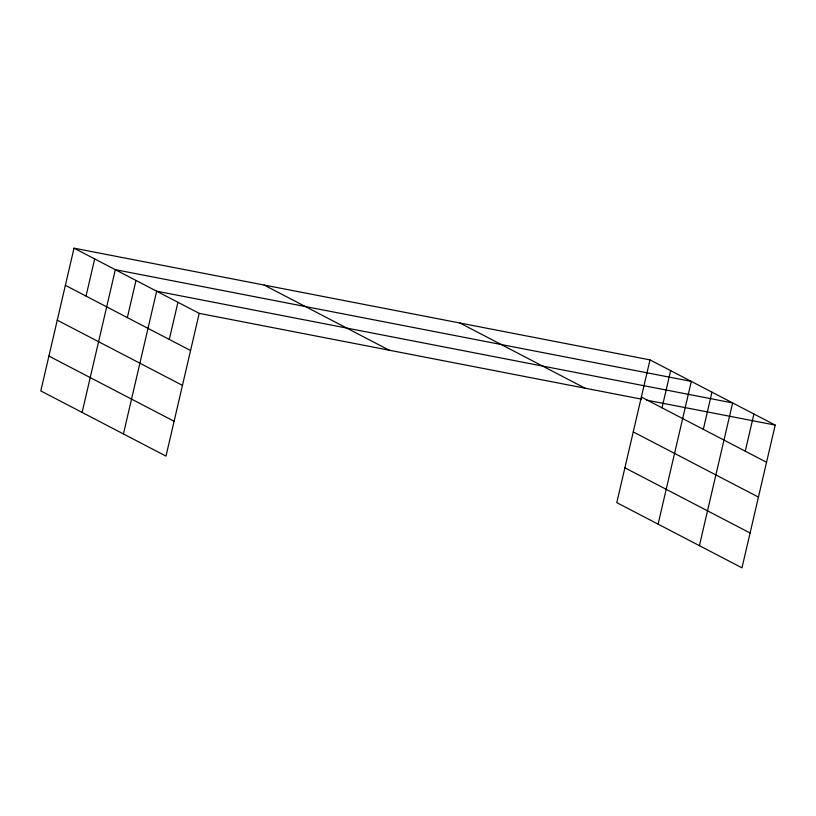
<?xml version="1.0" encoding="UTF-8"?>
<svg xmlns="http://www.w3.org/2000/svg" width="816" height="816" viewBox="0 0 816 816"><rect width="100%" height="100%" fill="white"/><g stroke="black" fill="none" stroke-linecap="round" stroke-linejoin="round"><path stroke-width="1.22" d="M74.021 248.166L40.8 390.915L165.995 456.113L199.216 313.364L74.021 248.166L650.005 359.887L775.2 425.085L741.979 567.834L616.784 502.636L650.005 359.887M86.027 296.096L94.676 258.927M82.12 412.427L115.331 269.678L691.315 381.398L658.094 524.158M127.347 317.608L135.997 280.439M123.43 433.949L156.652 291.2L732.635 402.92L699.414 545.669M169.279 339.456L177.939 302.277M662.011 407.816L670.66 370.648M703.321 429.328L711.97 392.159M745.263 451.177L753.913 413.998M199.216 313.364L641.396 399.126M646.405 400.095L775.2 425.085M641.345 397.066L766.55 462.254M459.928 323.024L585.123 388.212M633.247 431.899L758.441 497.097M624.893 467.803L750.088 532.991M264.088 285.039L389.293 350.227M65.372 285.335L190.567 350.533M57.263 320.178L182.458 385.376M48.909 356.082L174.104 421.27"/></g></svg>
